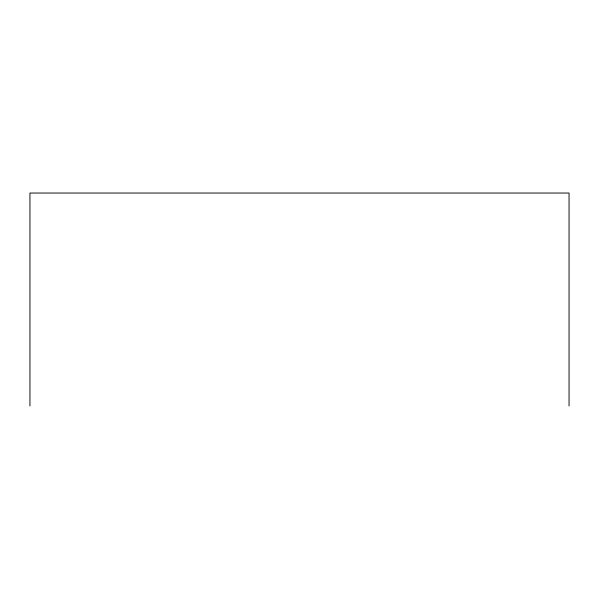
<?xml version="1.0" encoding="UTF-8"?>
<svg xmlns="http://www.w3.org/2000/svg" width="599" height="599" viewBox="0 0 599 599"><rect width="100%" height="100%" fill="white"/><g stroke="black" fill="none" stroke-linecap="round" stroke-linejoin="round"><path stroke-width="0.9" d="M569.05 405.965L569.05 193.035L29.95 193.035L29.95 405.965"/></g></svg>
